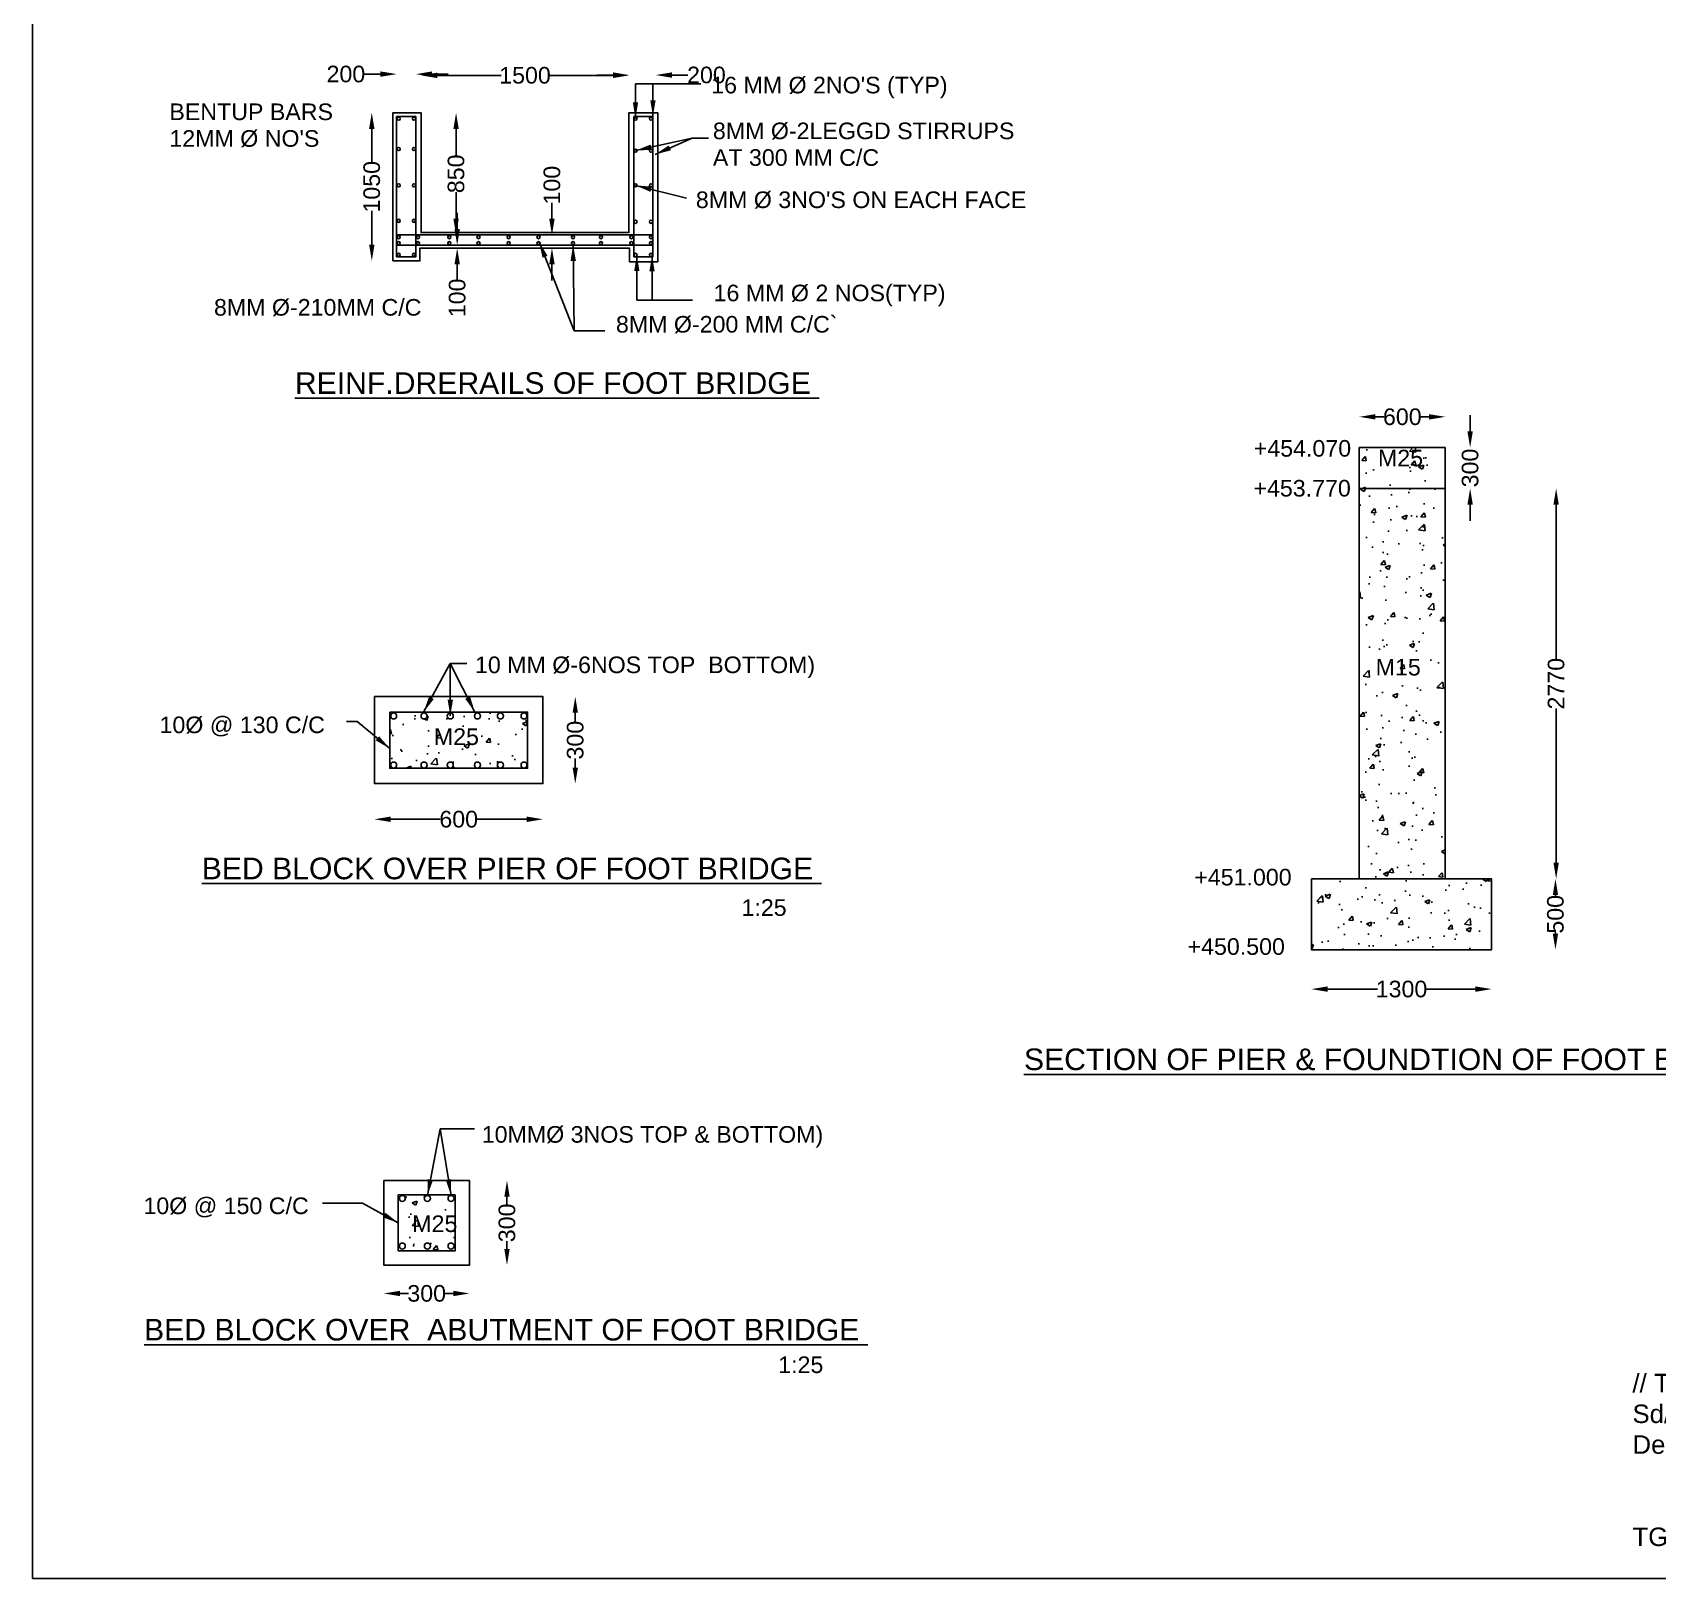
# Model space of a CAD drawing. Header units: millimetres. Extents: x 1624337 to 2150848, y 45237321 to 45570368.
# Drawn here: x 1624337 to 1800515, y 45237321 to 45404928 of the extents above; entities that cross this region are included whole.
import ezdxf

# ---------------------------------------------------------------- set-up
doc = ezdxf.new("R2010")
doc.units = ezdxf.units.MM
doc.header["$MEASUREMENT"] = 0
for name, color, linetype in [('DIMENSIONS', 7, 'Continuous'), ('DRAWING', 2, 'Continuous'), ('TEXT', 7, 'Continuous')]:
    doc.layers.add(name, color=color, linetype=linetype)
doc.styles.get("Standard").update_dxf_attribs({"font": 'arial.ttf', "height": 1800})
doc.dimstyles.get("Standard").update_dxf_attribs({"dimtxt": 1800, "dimasz": 1750, "dimexe": 0.18, "dimexo": 0.0625, "dimgap": 0.09, "dimtad": 0, "dimdec": 0, "dimzin": 0, "dimdsep": 46, "dimtxsty": 'Standard', "dimcen": 0.09, "dimse1": 1, "dimse2": 1, "dimadec": 0, "dimazin": 0, "dimtfac": 1, "dimtdec": 0, "dimtofl": 0, "dimtmove": 0, "dimatfit": 3, "dimfxl": 1, "dimtolj": 1, "dimtzin": 0, "dimarcsym": 0})
pattern_1 = [(50, (0, 0), (5379.45137, -470.641), [562.5, -6187.5]), (355, (0, 0), (-1040.635, 5641.441), [450, -4950]), (100.4514, (448.3, -39), (4338.82036, 5170.79657), [478.0514, -5258.56584]), (46.1842, (0, 1500), (8004.3079, -1241.3926), [843.75, -9281.25]), (96.6356, (667, 1396.6), (7009.9703, 7305.884), [717.0772, -7887.8475]), (351.1842, (0, 1500), (7009.9646, 7305.8895), [675, -7425]), (21, (750, 1125), (4476.8029, -3019.6417), [562.5, -6187.5]), (326, (750, 1125), (1824.865, 5438.62534), [450, -4950]), (71.4514, (1123, 873.4), (6301.6697, 2418.9787), [478.0514, -5258.56584]), (37.5, (0, 0), (91.198915, 2496.7039), [0, -4890, 0, -5025, 0, -4968.75]), (7.5, (0, 0), (1973.02153, 2958.08784), [0, -2865, 0, -4777.5, 0, -1893.75]), (327.5, (-1672.5, 0), (4003.66827, -169.16154), [0, -1875, 0, -5850, 0, -7762.5]), (317.5, (-2422.5, 0), (4373.89627, 750.78737), [0, -2437.5, 0, -3885, 0, -5512.5])]

# ---------------------------------------------------------------- blocks, each defined once
blk = doc.blocks.new('*D112')
at = {"layer": 'Defpoints', "color": 0, "transparency": 16777216}
for p in [(1679677, 45332924), (1683182, 45332924), (1679677, 45323494)]:
    blk.add_point(p, dxfattribs=at)
at = {"layer": 'TEXT', "color": 0, "lineweight": -2, "transparency": 16777216}
for p, q in [((1683182, 45331174), (1683182, 45330194)), ((1683182, 45325244), (1683182, 45326224))]:
    blk.add_line(p, q, dxfattribs=at)
at = {"layer": 'TEXT', "color": 0, "transparency": 16777216}
for points in [[(1682890, 45331174), (1683474, 45331174), (1683182, 45332924)], [(1682890, 45325244), (1683474, 45325244), (1683182, 45323494)]]:
    blk.add_solid(points, dxfattribs=at)
at = {"layer": 'TEXT', "color": 0, "transparency": 16777216, "insert": (1683182, 45328209), "char_height": 1800, "attachment_point": 5, "rotation": 90}
blk.add_mtext('\\A1;300', dxfattribs=at)
blk = doc.blocks.new('*D113')
at = {"layer": 'Defpoints', "color": 0, "transparency": 16777216}
for p in [(1661411, 45323494), (1679677, 45323494), (1679677, 45319631)]:
    blk.add_point(p, dxfattribs=at)
at = {"layer": 'TEXT', "color": 0, "lineweight": -2, "transparency": 16777216}
for p, q in [((1663161, 45319631), (1668553, 45319631)), ((1677927, 45319631), (1672534, 45319631))]:
    blk.add_line(p, q, dxfattribs=at)
at = {"layer": 'TEXT', "color": 0, "transparency": 16777216}
for points in [[(1663161, 45319922), (1663161, 45319339), (1661411, 45319631)], [(1677927, 45319922), (1677927, 45319339), (1679677, 45319631)]]:
    blk.add_solid(points, dxfattribs=at)
at = {"layer": 'TEXT', "color": 0, "transparency": 16777216, "insert": (1670544, 45319631), "char_height": 1800, "attachment_point": 5}
blk.add_mtext('\\A1;600', dxfattribs=at)
blk = doc.blocks.new('*D114')
at = {"layer": 'Defpoints', "color": 0, "transparency": 16777216}
for p in [(1777508, 45363259), (1768189, 45359933), (1777508, 45359933)]:
    blk.add_point(p, dxfattribs=at)
at = {"layer": 'TEXT', "color": 0, "lineweight": -2, "transparency": 16777216}
for p, q in [((1769939, 45363259), (1770858, 45363259)), ((1775758, 45363259), (1774839, 45363259))]:
    blk.add_line(p, q, dxfattribs=at)
at = {"layer": 'TEXT', "color": 0, "transparency": 16777216}
for points in [[(1769939, 45363550), (1769939, 45362967), (1768189, 45363259)], [(1775758, 45363550), (1775758, 45362967), (1777508, 45363259)]]:
    blk.add_solid(points, dxfattribs=at)
at = {"layer": 'TEXT', "color": 0, "transparency": 16777216, "insert": (1772848, 45363259), "char_height": 1800, "attachment_point": 5}
blk.add_mtext('\\A1;600', dxfattribs=at)
blk = doc.blocks.new('*D115')
at = {"layer": 'Defpoints', "color": 0, "transparency": 16777216}
for p in [(1777508, 45359933), (1777508, 45355494), (1780203, 45355494)]:
    blk.add_point(p, dxfattribs=at)
at = {"layer": 'TEXT', "color": 0, "lineweight": -2, "transparency": 16777216}
for p, q in [((1780203, 45361683), (1780203, 45363433)), ((1780203, 45353744), (1780203, 45351994))]:
    blk.add_line(p, q, dxfattribs=at)
at = {"layer": 'TEXT', "color": 0, "transparency": 16777216}
for points in [[(1779912, 45361683), (1780495, 45361683), (1780203, 45359933)], [(1779912, 45353744), (1780495, 45353744), (1780203, 45355494)]]:
    blk.add_solid(points, dxfattribs=at)
at = {"layer": 'TEXT', "color": 0, "transparency": 16777216, "insert": (1780203, 45357713), "char_height": 1800, "attachment_point": 5, "rotation": 90}
blk.add_mtext('\\A1;300', dxfattribs=at)
blk = doc.blocks.new('*D116')
at = {"layer": 'Defpoints', "color": 0, "transparency": 16777216}
for p in [(1777508, 45355494), (1777508, 45313167), (1789525, 45313167)]:
    blk.add_point(p, dxfattribs=at)
at = {"layer": 'TEXT', "color": 0, "lineweight": -2, "transparency": 16777216}
for p, q in [((1789525, 45353744), (1789525, 45337031)), ((1789525, 45314917), (1789525, 45331630))]:
    blk.add_line(p, q, dxfattribs=at)
at = {"layer": 'TEXT', "color": 0, "transparency": 16777216}
for points in [[(1789233, 45353744), (1789816, 45353744), (1789525, 45355494)], [(1789233, 45314917), (1789816, 45314917), (1789525, 45313167)]]:
    blk.add_solid(points, dxfattribs=at)
at = {"layer": 'TEXT', "color": 0, "transparency": 16777216, "insert": (1789525, 45334331), "char_height": 1800, "attachment_point": 5, "rotation": 90}
blk.add_mtext('\\A1;2770', dxfattribs=at)
blk = doc.blocks.new('*D117')
at = {"layer": 'Defpoints', "color": 0, "transparency": 16777216}
for p in [(1782528, 45313167), (1782528, 45305491), (1789451, 45305491)]:
    blk.add_point(p, dxfattribs=at)
at = {"layer": 'TEXT', "color": 0, "lineweight": -2, "transparency": 16777216}
for p, q in [((1789451, 45311417), (1789451, 45311315)), ((1789451, 45307241), (1789451, 45307344))]:
    blk.add_line(p, q, dxfattribs=at)
at = {"layer": 'TEXT', "color": 0, "transparency": 16777216}
for points in [[(1789160, 45311417), (1789743, 45311417), (1789451, 45313167)], [(1789160, 45307241), (1789743, 45307241), (1789451, 45305491)]]:
    blk.add_solid(points, dxfattribs=at)
at = {"layer": 'TEXT', "color": 0, "transparency": 16777216, "insert": (1789451, 45309329), "char_height": 1800, "attachment_point": 5, "rotation": 90}
blk.add_mtext('\\A1;500', dxfattribs=at)
blk = doc.blocks.new('*D118')
at = {"layer": 'Defpoints', "color": 0, "transparency": 16777216}
for p in [(1762991, 45305491), (1782528, 45305491), (1782528, 45301217)]:
    blk.add_point(p, dxfattribs=at)
at = {"layer": 'TEXT', "color": 0, "lineweight": -2, "transparency": 16777216}
for p, q in [((1764741, 45301217), (1770160, 45301217)), ((1780778, 45301217), (1775360, 45301217))]:
    blk.add_line(p, q, dxfattribs=at)
at = {"layer": 'TEXT', "color": 0, "transparency": 16777216}
for points in [[(1764741, 45301509), (1764741, 45300926), (1762991, 45301217)], [(1780778, 45301509), (1780778, 45300926), (1782528, 45301217)]]:
    blk.add_solid(points, dxfattribs=at)
at = {"layer": 'TEXT', "color": 0, "transparency": 16777216, "insert": (1772760, 45301217), "char_height": 1800, "attachment_point": 5}
blk.add_mtext('\\A1;1300', dxfattribs=at)
blk = doc.blocks.new('*D131')
at = {"layer": 'Defpoints', "color": 0, "transparency": 16777216}
for p in [(1662439, 45271287), (1671708, 45271287), (1671708, 45268222)]:
    blk.add_point(p, dxfattribs=at)
at = {"layer": 'TEXT', "color": 0, "lineweight": -2, "transparency": 16777216}
for p, q in [((1664189, 45268222), (1665089, 45268222)), ((1669958, 45268222), (1669058, 45268222))]:
    blk.add_line(p, q, dxfattribs=at)
at = {"layer": 'TEXT', "color": 0, "transparency": 16777216}
for points in [[(1664189, 45268513), (1664189, 45267930), (1662439, 45268222)], [(1669958, 45268513), (1669958, 45267930), (1671708, 45268222)]]:
    blk.add_solid(points, dxfattribs=at)
at = {"layer": 'TEXT', "color": 0, "transparency": 16777216, "insert": (1667073, 45268222), "char_height": 1800, "attachment_point": 5}
blk.add_mtext('\\A1;300', dxfattribs=at)
blk = doc.blocks.new('*D132')
at = {"layer": 'Defpoints', "color": 0, "transparency": 16777216}
for p in [(1671708, 45280465), (1675780, 45280465), (1671708, 45271287)]:
    blk.add_point(p, dxfattribs=at)
at = {"layer": 'TEXT', "color": 0, "lineweight": -2, "transparency": 16777216}
for p, q in [((1675780, 45278715), (1675780, 45277861)), ((1675780, 45273037), (1675780, 45273891))]:
    blk.add_line(p, q, dxfattribs=at)
at = {"layer": 'TEXT', "color": 0, "transparency": 16777216}
for points in [[(1675489, 45278715), (1676072, 45278715), (1675780, 45280465)], [(1675489, 45273037), (1676072, 45273037), (1675780, 45271287)]]:
    blk.add_solid(points, dxfattribs=at)
at = {"layer": 'TEXT', "color": 0, "transparency": 16777216, "insert": (1675780, 45275876), "char_height": 1800, "attachment_point": 5, "rotation": 90}
blk.add_mtext('\\A1;300', dxfattribs=at)
blk = doc.blocks.new('*D133')
at = {"layer": 'Defpoints', "color": 0, "transparency": 16777216}
for p in [(1665903, 45400416), (1663815, 45395815), (1665903, 45395815)]:
    blk.add_point(p, dxfattribs=at)
at = {"layer": 'DIMENSIONS', "color": 0, "lineweight": -2, "transparency": 16777216}
for p, q in [((1662065, 45400416), (1660315, 45400416)), ((1667653, 45400416), (1669403, 45400416))]:
    blk.add_line(p, q, dxfattribs=at)
at = {"layer": 'DIMENSIONS', "color": 0, "transparency": 16777216}
for points in [[(1662065, 45400708), (1662065, 45400124), (1663815, 45400416)], [(1667653, 45400708), (1667653, 45400124), (1665903, 45400416)]]:
    blk.add_solid(points, dxfattribs=at)
at = {"layer": 'DIMENSIONS', "color": 0, "transparency": 16777216, "insert": (1658314, 45400416), "char_height": 1800, "attachment_point": 5}
blk.add_mtext('\\A1;200', dxfattribs=at)
blk = doc.blocks.new('*D134')
at = {"layer": 'Defpoints', "color": 0, "transparency": 16777216}
for p in [(1689006, 45400278), (1666462, 45383242), (1689006, 45383242)]:
    blk.add_point(p, dxfattribs=at)
at = {"layer": 'DIMENSIONS', "color": 0, "lineweight": -2, "transparency": 16777216}
for p, q in [((1668212, 45400278), (1675134, 45400278)), ((1687256, 45400278), (1680334, 45400278))]:
    blk.add_line(p, q, dxfattribs=at)
at = {"layer": 'DIMENSIONS', "color": 0, "transparency": 16777216}
for points in [[(1668212, 45400569), (1668212, 45399986), (1666462, 45400278)], [(1687256, 45400569), (1687256, 45399986), (1689006, 45400278)]]:
    blk.add_solid(points, dxfattribs=at)
at = {"layer": 'DIMENSIONS', "color": 0, "transparency": 16777216, "insert": (1677734, 45400278), "char_height": 1800, "attachment_point": 5}
blk.add_mtext('\\A1;1500', dxfattribs=at)
blk = doc.blocks.new('*D135')
at = {"layer": 'Defpoints', "color": 0, "transparency": 16777216}
for p in [(1689006, 45400278), (1691902, 45400312), (1691902, 45400312)]:
    blk.add_point(p, dxfattribs=at)
at = {"layer": 'DIMENSIONS', "color": 0, "lineweight": -2, "transparency": 16777216}
for p, q in [((1687256, 45400312), (1685506, 45400312)), ((1693652, 45400312), (1695402, 45400312))]:
    blk.add_line(p, q, dxfattribs=at)
at = {"layer": 'DIMENSIONS', "color": 0, "transparency": 16777216}
for points in [[(1687256, 45400604), (1687256, 45400020), (1689006, 45400312)], [(1693652, 45400604), (1693652, 45400020), (1691902, 45400312)]]:
    blk.add_solid(points, dxfattribs=at)
at = {"layer": 'DIMENSIONS', "color": 0, "transparency": 16777216, "insert": (1697403, 45400312), "char_height": 1800, "attachment_point": 5}
blk.add_mtext('\\A1;200', dxfattribs=at)
blk = doc.blocks.new('*D136')
at = {"layer": 'Defpoints', "color": 0, "transparency": 16777216}
for p in [(1666462, 45396229), (1665903, 45382977), (1670261, 45382977)]:
    blk.add_point(p, dxfattribs=at)
at = {"layer": 'DIMENSIONS', "color": 0, "lineweight": -2, "transparency": 16777216}
for p, q in [((1670261, 45394479), (1670261, 45391590)), ((1670261, 45384727), (1670261, 45387617))]:
    blk.add_line(p, q, dxfattribs=at)
at = {"layer": 'DIMENSIONS', "color": 0, "transparency": 16777216}
for points in [[(1669969, 45394479), (1670552, 45394479), (1670261, 45396229)], [(1669969, 45384727), (1670552, 45384727), (1670261, 45382977)]]:
    blk.add_solid(points, dxfattribs=at)
at = {"layer": 'DIMENSIONS', "color": 0, "transparency": 16777216, "insert": (1670261, 45389603), "char_height": 1800, "attachment_point": 5, "rotation": 90}
blk.add_mtext('\\A1;850', dxfattribs=at)
blk = doc.blocks.new('*D137')
at = {"layer": 'Defpoints', "color": 0, "transparency": 16777216}
for p in [(1663408, 45396229), (1661121, 45380174), (1663408, 45380174)]:
    blk.add_point(p, dxfattribs=at)
at = {"layer": 'DIMENSIONS', "color": 0, "lineweight": -2, "transparency": 16777216}
for p, q in [((1661121, 45394479), (1661121, 45390802)), ((1661121, 45381924), (1661121, 45385602))]:
    blk.add_line(p, q, dxfattribs=at)
at = {"layer": 'DIMENSIONS', "color": 0, "transparency": 16777216}
for points in [[(1660829, 45394479), (1661413, 45394479), (1661121, 45396229)], [(1660829, 45381924), (1661413, 45381924), (1661121, 45380174)]]:
    blk.add_solid(points, dxfattribs=at)
at = {"layer": 'DIMENSIONS', "color": 0, "transparency": 16777216, "insert": (1661121, 45388202), "char_height": 1800, "attachment_point": 5, "rotation": 90}
blk.add_mtext('\\A1;1050', dxfattribs=at)
blk = doc.blocks.new('*D138')
at = {"layer": 'Defpoints', "color": 0, "transparency": 16777216}
for p in [(1680655, 45382977), (1680655, 45382977), (1680655, 45381556)]:
    blk.add_point(p, dxfattribs=at)
at = {"layer": 'DIMENSIONS', "color": 0, "lineweight": -2, "transparency": 16777216}
for p, q in [((1680655, 45384727), (1680655, 45386477)), ((1680655, 45379806), (1680655, 45378056))]:
    blk.add_line(p, q, dxfattribs=at)
at = {"layer": 'DIMENSIONS', "color": 0, "transparency": 16777216}
for points in [[(1680363, 45384727), (1680946, 45384727), (1680655, 45382977)], [(1680363, 45379806), (1680946, 45379806), (1680655, 45381556)]]:
    blk.add_solid(points, dxfattribs=at)
at = {"layer": 'DIMENSIONS', "color": 0, "transparency": 16777216, "insert": (1680655, 45388378), "char_height": 1800, "attachment_point": 5, "rotation": 90}
blk.add_mtext('\\A1;100', dxfattribs=at)
blk = doc.blocks.new('*D139')
at = {"layer": 'Defpoints', "color": 0, "transparency": 16777216}
for p in [(1668376, 45381868), (1670382, 45381868), (1668376, 45381556)]:
    blk.add_point(p, dxfattribs=at)
at = {"layer": 'DIMENSIONS', "color": 0, "lineweight": -2, "transparency": 16777216}
for p, q in [((1670382, 45383618), (1670382, 45385368)), ((1670382, 45379806), (1670382, 45378056))]:
    blk.add_line(p, q, dxfattribs=at)
at = {"layer": 'DIMENSIONS', "color": 0, "transparency": 16777216}
for points in [[(1670091, 45383618), (1670674, 45383618), (1670382, 45381868)], [(1670091, 45379806), (1670674, 45379806), (1670382, 45381556)]]:
    blk.add_solid(points, dxfattribs=at)
at = {"layer": 'DIMENSIONS', "color": 0, "transparency": 16777216, "insert": (1670382, 45376155), "char_height": 1800, "attachment_point": 5, "rotation": 90}
blk.add_mtext('\\A1;100', dxfattribs=at)

msp = doc.modelspace()

# ---------------------------------------------------------------- hatches: boundary and pattern name
at = {"layer": 'DRAWING'}
h = msp.add_hatch(dxfattribs=at)
h.set_pattern_fill('AR-CONC', color=0, scale=750, style=0)
h.set_pattern_definition(pattern_1)
h.paths.add_polyline_path([(1777508.4, 45359933.1), (1768188.5, 45359933.1), (1768188.5, 45355493.8), (1777508.4, 45355493.8)])
h.paths.add_polyline_path([(1777508.4, 45355493.8), (1768188.5, 45355493.8), (1768188.5, 45313167.2), (1777508.4, 45313167.2)])
h = msp.add_hatch(dxfattribs=at)
h.set_pattern_fill('AR-CONC', color=0, scale=750, style=0)
h.set_pattern_definition(pattern_1)
h.paths.add_polyline_path([(1678013, 45331260.2), (1663074.8, 45331260.2), (1663074.8, 45325158.2), (1678013, 45325158.2)])
h.paths.add_polyline_path([(1672250.6, 45330832.7, -1), (1672898.3, 45330832.7, -1)], flags=16)
h.paths.add_polyline_path([(1674740.4, 45330832.7, -1), (1675388, 45330832.7, -1)], flags=16)
h.paths.add_polyline_path([(1672898.3, 45325508.5, -1), (1672250.6, 45325508.5, -1)], flags=16)
h.paths.add_polyline_path([(1675388, 45325508.5, -1), (1674740.4, 45325508.5, -1)], flags=16)
h.paths.add_polyline_path([(1669310.3, 45330832.7, -1), (1669957.9, 45330832.7, -1)], flags=16)
h.paths.add_polyline_path([(1677301.3, 45330832.7, -1), (1677949, 45330832.7, -1)], flags=16)
h.paths.add_polyline_path([(1669957.9, 45325508.5, -1), (1669310.3, 45325508.5, -1)], flags=16)
h.paths.add_polyline_path([(1677949, 45325508.5, -1), (1677301.3, 45325508.5, -1)], flags=16)
h.paths.add_polyline_path([(1666464.8, 45330832.7, -1), (1667112.5, 45330832.7, -1)], flags=16)
h.paths.add_polyline_path([(1667112.5, 45325508.5, -1), (1666464.8, 45325508.5, -1)], flags=16)
h.paths.add_polyline_path([(1663168.9, 45330832.7, -1), (1663816.5, 45330832.7, -1)], flags=16)
h.paths.add_polyline_path([(1663816.5, 45325508.5, -1), (1663168.9, 45325508.5, -1)], flags=16)
h = msp.add_hatch(dxfattribs=at)
h.set_pattern_fill('AR-CONC', color=0, scale=750, style=0)
h.set_pattern_definition(pattern_1)
h.paths.add_polyline_path([(1782528.3, 45313167.2), (1762991.4, 45313167.2), (1762991.4, 45305490.9), (1782528.3, 45305490.9)])
h = msp.add_hatch(dxfattribs=at)
h.set_pattern_fill('AR-CONC', color=0, scale=750, style=0)
h.set_pattern_definition(pattern_1)
h.paths.add_polyline_path([(1670153.3, 45278909.7), (1663993.5, 45278909.7), (1663993.5, 45272842.2), (1670153.3, 45272842.2)])
h.paths.add_polyline_path([(1666823.5, 45278525.1, -1), (1667471.2, 45278525.1, -1)], flags=16)
h.paths.add_polyline_path([(1667471.2, 45273363.5, -1), (1666823.5, 45273363.5, -1)], flags=16)
h.paths.add_polyline_path([(1664108.4, 45278525.1, -1), (1664756, 45278525.1, -1)], flags=16)
h.paths.add_polyline_path([(1669387.9, 45278525.1, -1), (1670035.5, 45278525.1, -1)], flags=16)
h.paths.add_polyline_path([(1664756, 45273363.5, -1), (1664108.4, 45273363.5, -1)], flags=16)
h.paths.add_polyline_path([(1670035.5, 45273363.5, -1), (1669387.9, 45273363.5, -1)], flags=16)

# ---------------------------------------------------------------- linework, layer by layer
at = {"layer": 'DRAWING', "color": 0}
for points in [[(1624337.2, 45570367.6), (2150848.4, 45570367.6), (2150848.4, 45237321.2), (1624337.2, 45237321.2)], [(1663815, 45395814.6), (1665903.3, 45395814.6), (1665903.3, 45380622.7), (1663815, 45380622.7)], [(1689515.9, 45395814.6), (1691604.2, 45395814.6), (1691604.2, 45380622.7), (1689515.9, 45380622.7)], [(1663815, 45382977.2), (1691604.2, 45382977.2), (1691604.2, 45381867.6), (1663815, 45381867.6)], [(1768188.5, 45313167.2), (1777508.4, 45313167.2), (1777508.4, 45359933.1), (1768188.5, 45359933.1)], [(1661410.7, 45332924.3), (1679677, 45332924.3), (1679677, 45323494.1), (1661410.7, 45323494.1)], [(1663074.8, 45331260.2), (1678013, 45331260.2), (1678013, 45325158.2), (1663074.8, 45325158.2)], [(1762991.4, 45313167.2), (1782528.3, 45313167.2), (1782528.3, 45305490.9), (1762991.4, 45305490.9)], [(1662438.7, 45280464.5), (1671708.2, 45280464.5), (1671708.2, 45271287.4), (1662438.7, 45271287.4)], [(1663993.5, 45278909.7), (1670153.3, 45278909.7), (1670153.3, 45272842.2), (1663993.5, 45272842.2)]]:
    msp.add_lwpolyline(points, close=True, dxfattribs=at)
for points in [[(1663408.3, 45380173.9), (1663408.3, 45396229.3), (1666462.2, 45396229.3), (1666462.2, 45383241.6), (1689005.8, 45383241.6), (1689005.8, 45396220.6), (1692128.2, 45396220.6), (1692128.2, 45380067.7), (1689060.5, 45380067.7), (1689060.5, 45381555.7), (1666341.2, 45381555.7), (1666341.2, 45380172.5), (1663408.3, 45380172.5)], [(1768188.5, 45355493.8), (1777508.4, 45355493.8)]]:
    msp.add_lwpolyline(points, dxfattribs=at)
for centre, radius in [((1664043.5, 45395582.1), 171), ((1665694.3, 45395582.1), 171), ((1689711.6, 45395593.7), 171), ((1691390.2, 45395593.7), 171), ((1664043.5, 45392294.7), 171), ((1665694.3, 45392294.7), 171), ((1689711.6, 45392120), 171), ((1691390.2, 45392120), 171), ((1664043.5, 45388356.9), 171), ((1665694.3, 45388356.9), 171), ((1689711.6, 45388354.4), 171), ((1691390.2, 45388354.4), 171), ((1664043.5, 45384509.5), 171), ((1665694.3, 45384509.5), 171), ((1689711.6, 45384409.3), 171), ((1691390.2, 45384409.3), 171), ((1664043.5, 45382741), 171), ((1664043.5, 45382087.7), 171), ((1666136.3, 45382741), 171), ((1666136.3, 45382087.7), 171), ((1669536.3, 45382741), 171), ((1669536.3, 45382087.7), 171), ((1672691.4, 45382741), 171), ((1672691.4, 45382087.7), 171), ((1675966.8, 45382741), 171), ((1675966.8, 45382087.7), 171), ((1679190.9, 45382741), 171), ((1679190.9, 45382087.7), 171), ((1682942.4, 45382741), 171), ((1682942.4, 45382087.7), 171), ((1685968.4, 45382741), 171), ((1685968.4, 45382087.7), 171), ((1689270.9, 45382741), 171), ((1689270.9, 45382087.7), 171), ((1691390.2, 45382741), 171), ((1691390.2, 45382087.7), 171), ((1664043.5, 45380821.6), 171), ((1665694.3, 45380821.6), 171), ((1689711.6, 45380815.8), 171), ((1691390.2, 45380815.8), 171), ((1663492.7, 45330832.7), 323.8), ((1666788.7, 45330832.7), 323.8), ((1669634.1, 45330832.7), 323.8), ((1672574.4, 45330832.7), 323.8), ((1675064.2, 45330832.7), 323.8), ((1677625.1, 45330832.7), 323.8), ((1663492.7, 45325508.5), 323.8), ((1666788.7, 45325508.5), 323.8), ((1669634.1, 45325508.5), 323.8), ((1672574.4, 45325508.5), 323.8), ((1675064.2, 45325508.5), 323.8), ((1677625.1, 45325508.5), 323.8), ((1664432.2, 45278525.1), 323.8), ((1667147.4, 45278525.1), 323.8), ((1669711.7, 45278525.1), 323.8), ((1664432.2, 45273363.5), 323.8), ((1667147.4, 45273363.5), 323.8), ((1669711.7, 45273363.5), 323.8)]:
    msp.add_circle(centre, radius, dxfattribs=at)

# ---------------------------------------------------------------- texts
at = {"layer": 'DIMENSIONS', "insert": (1695900, 45376793), "char_height": 1800, "attachment_point": 1}
msp.add_mtext('\\A1;', dxfattribs=at)
at = {"layer": 'TEXT', "color": 0}
for s, height, p in [("16 MM Ø 2NO'S (TYP)", 1800, (1697922.6, 45398326.8)), ('BENTUP BARS ', 1800, (1639175.9, 45395431.6)), ("12MM Ø NO'S ", 1800, (1639175.9, 45392540)), ('8MM Ø-2LEGGD STIRRUPS ', 1800, (1698102.8, 45393365)), ('AT 300 MM C/C', 1800, (1698102.8, 45390473.5)), ("8MM Ø 3NO'S ON EACH FACE", 1800, (1696257.3, 45385894)), ('16 MM Ø 2 NOS(TYP)', 1800, (1698179.6, 45375789.2)), ('8MM Ø-210MM C/C', 1800, (1644013.4, 45374233)), ('8MM Ø-200 MM C/C`', 1800, (1687592, 45372393.3)), ('%%UREINF.DRERAILS OF FOOT BRIDGE ', 2340.059, (1652786.4, 45365752.3)), ('+454.070', 1800, (1756742.6, 45358944.7)), ('M25', 1800, (1770210.6, 45357894.2)), ('+453.770', 1800, (1756708.7, 45354621.8)), ('10 MM Ø-6NOS TOP  BOTTOM)', 1800, (1672308.2, 45335475.2)), ('M15', 1800, (1769959.3, 45335218.2)), ('10Ø @ 130 C/C', 1800, (1638111.5, 45328968.8)), ('M25', 1800, (1667851.5, 45327684.6)), ('%%UBED BLOCK OVER PIER OF FOOT BRIDGE ', 2340.059, (1642685.3, 45313129.2)), ('+451.000', 1800, (1750292.6, 45312458)), ('1:25', 1800, (1701205.6, 45309159.1)), ('+450.500', 1800, (1749563.8, 45304935.4)), ('%%USECTION OF PIER & FOUNDTION OF FOOT BRIDGE ', 2340.059, (1731829.7, 45292438.2)), ('10MMØ 3NOS TOP & BOTTOM)', 1800, (1673044.4, 45284567.2)), ('10Ø @ 150 C/C', 1800, (1636361.5, 45276826.3)), ('M25', 1800, (1665508.6, 45274884.7)), ('%%UBED BLOCK OVER  ABUTMENT OF FOOT BRIDGE ', 2340.059, (1636429.7, 45263124.9)), ('1:25', 1800, (1705183.1, 45259597))]:
    msp.add_text(s, height=height, dxfattribs=at).set_placement(p)
at = {"layer": 'TEXT', "color": 0, "insert": (1797801.6, 45259510.9), "char_height": 2000, "width": 35798.406, "attachment_point": 1}
msp.add_mtext('// Tcf // \\PSd/-14/08/08 \\PDeputy Executive Engineer  ^I^I^I(Designs) \\PTGP ,SRIKALAHSTI ', dxfattribs=at)

# ---------------------------------------------------------------- dimensions: what is measured, and where the dimension line sits
at = {"layer": 'DIMENSIONS', "color": 0}
dim = msp.add_linear_dim(base=(1665903.3, 45400416), p1=(1663815, 45395814.6), p2=(1665903.3, 45395814.6), text='200', dimstyle='Standard', dxfattribs=at)
dim.commit()
dim.dimension.update_dxf_attribs({"geometry": '*D133', "text_midpoint": (1658314.2, 45400416), "dimtype": 160})
for base, p1, p2, text, picture, middle in [((1689005.8, 45400277.8), (1666462.2, 45383241.6), (1689005.8, 45383241.6), '1500', '*D134', (1677734, 45400277.8)), ((1691902.2, 45400312), (1689005.8, 45400277.8), (1691902.2, 45400312), '200', '*D135', (1697403.1, 45400312))]:
    dim = msp.add_linear_dim(base=base, p1=p1, p2=p2, text=text, dimstyle='Standard', dxfattribs=at)
    dim.commit()
    dim.dimension.update_dxf_attribs({"geometry": picture, "text_midpoint": middle})
for base, p1, p2, text, picture, middle in [((1661121, 45380173.9), (1663408.3, 45396229.3), (1663408.3, 45380173.9), '1050', '*D137', (1661121, 45388201.6)), ((1670260.5, 45382977.2), (1666462.2, 45396229.3), (1665903.3, 45382977.2), '850', '*D136', (1670260.5, 45389603.3)), ((1680654.6, 45382977.2), (1680654.6, 45381555.7), (1680654.6, 45382977.2), '100', '*D138', (1680654.6, 45388378))]:
    dim = msp.add_linear_dim(base=base, p1=p1, p2=p2, angle=90, text=text, dimstyle='Standard', dxfattribs=at)
    dim.commit()
    dim.dimension.update_dxf_attribs({"geometry": picture, "text_midpoint": middle})
dim = msp.add_linear_dim(base=(1670382.3, 45381867.6), p1=(1668375.6, 45381555.7), p2=(1668375.6, 45381867.6), angle=90, text='100', dimstyle='Standard', dxfattribs=at)
dim.commit()
dim.dimension.update_dxf_attribs({"geometry": '*D139', "text_midpoint": (1670382.3, 45376154.9), "dimtype": 160})
at = {"layer": 'TEXT', "color": 0}
for base, p1, p2, text, picture, middle in [((1777508.4, 45363258.5), (1768188.5, 45359933.1), (1777508.4, 45359933.1), '600', '*D114', (1772848.5, 45363258.5)), ((1679677, 45319630.6), (1661410.7, 45323494.1), (1679677, 45323494.1), '600', '*D113', (1670543.9, 45319630.6)), ((1782528.3, 45301217.2), (1762991.4, 45305490.9), (1782528.3, 45305490.9), '1300', '*D118', (1772759.9, 45301217.2)), ((1671708.2, 45268221.7), (1662438.7, 45271287.4), (1671708.2, 45271287.4), '300', '*D131', (1667073.4, 45268221.7))]:
    dim = msp.add_linear_dim(base=base, p1=p1, p2=p2, text=text, dimstyle='Standard', dxfattribs=at)
    dim.commit()
    dim.dimension.update_dxf_attribs({"geometry": picture, "text_midpoint": middle})
for base, p1, p2, text, picture, middle in [((1780203.3, 45355493.8), (1777508.4, 45359933.1), (1777508.4, 45355493.8), '300', '*D115', (1780203.3, 45357713.4)), ((1789524.5, 45313167.2), (1777508.4, 45355493.8), (1777508.4, 45313167.2), '2770', '*D116', (1789524.5, 45334330.5)), ((1683182, 45332924.3), (1679677, 45323494.1), (1679677, 45332924.3), '300', '*D112', (1683182, 45328209.2)), ((1789451.4, 45305490.9), (1782528.3, 45313167.2), (1782528.3, 45305490.9), '500', '*D117', (1789451.4, 45309329.1)), ((1675780.4, 45280464.5), (1671708.2, 45271287.4), (1671708.2, 45280464.5), '300', '*D132', (1675780.4, 45275875.9))]:
    dim = msp.add_linear_dim(base=base, p1=p1, p2=p2, angle=90, text=text, dimstyle='Standard', dxfattribs=at)
    dim.commit()
    dim.dimension.update_dxf_attribs({"geometry": picture, "text_midpoint": middle})

# ---------------------------------------------------------------- leaders
at = {"layer": 'DIMENSIONS', "color": 0}
for points in [[(1689711.6, 45395593.7), (1689711.6, 45399344.8), (1696790.2, 45399344.8)], [(1691604.2, 45395814.6), (1691604.2, 45399344.8)], [(1689711.6, 45392120), (1695861.8, 45393489.7), (1697627.3, 45393489.7)], [(1691833.7, 45391709), (1695861.8, 45393489.7)], [(1689711.6, 45388354.4), (1695259.4, 45386984.4)], [(1679262.6, 45382243), (1683054, 45372584.9), (1686379.7, 45372584.9)], [(1682942.4, 45381916.6), (1683054, 45372584.9)], [(1689854.3, 45380808), (1689854.3, 45375893), (1695899.9, 45375893)], [(1691506.5, 45380770.5), (1691506.5, 45375968.1)], [(1666739.4, 45331260.2), (1669634.1, 45336507.2)], [(1669634.1, 45330832.7), (1669634.1, 45336507.2), (1671418.8, 45336507.2)], [(1672302.5, 45331260.2), (1669634.1, 45336507.2)], [(1663074.8, 45327294.6), (1659530, 45330239.8), (1658379.7, 45330239.8)], [(1667147.4, 45278848.9), (1668531.9, 45286055.7), (1672274.4, 45286055.7)], [(1669711.7, 45278848.9), (1668531.9, 45286055.7)], [(1663993.5, 45275875.9), (1660115.7, 45278021.9), (1655793.7, 45278021.9)]]:
    msp.add_leader(points, dimstyle='Standard', override={"dimgap": 0.09, "dimtad": 0}, dxfattribs=at)

doc.saveas('drawing.dxf')
